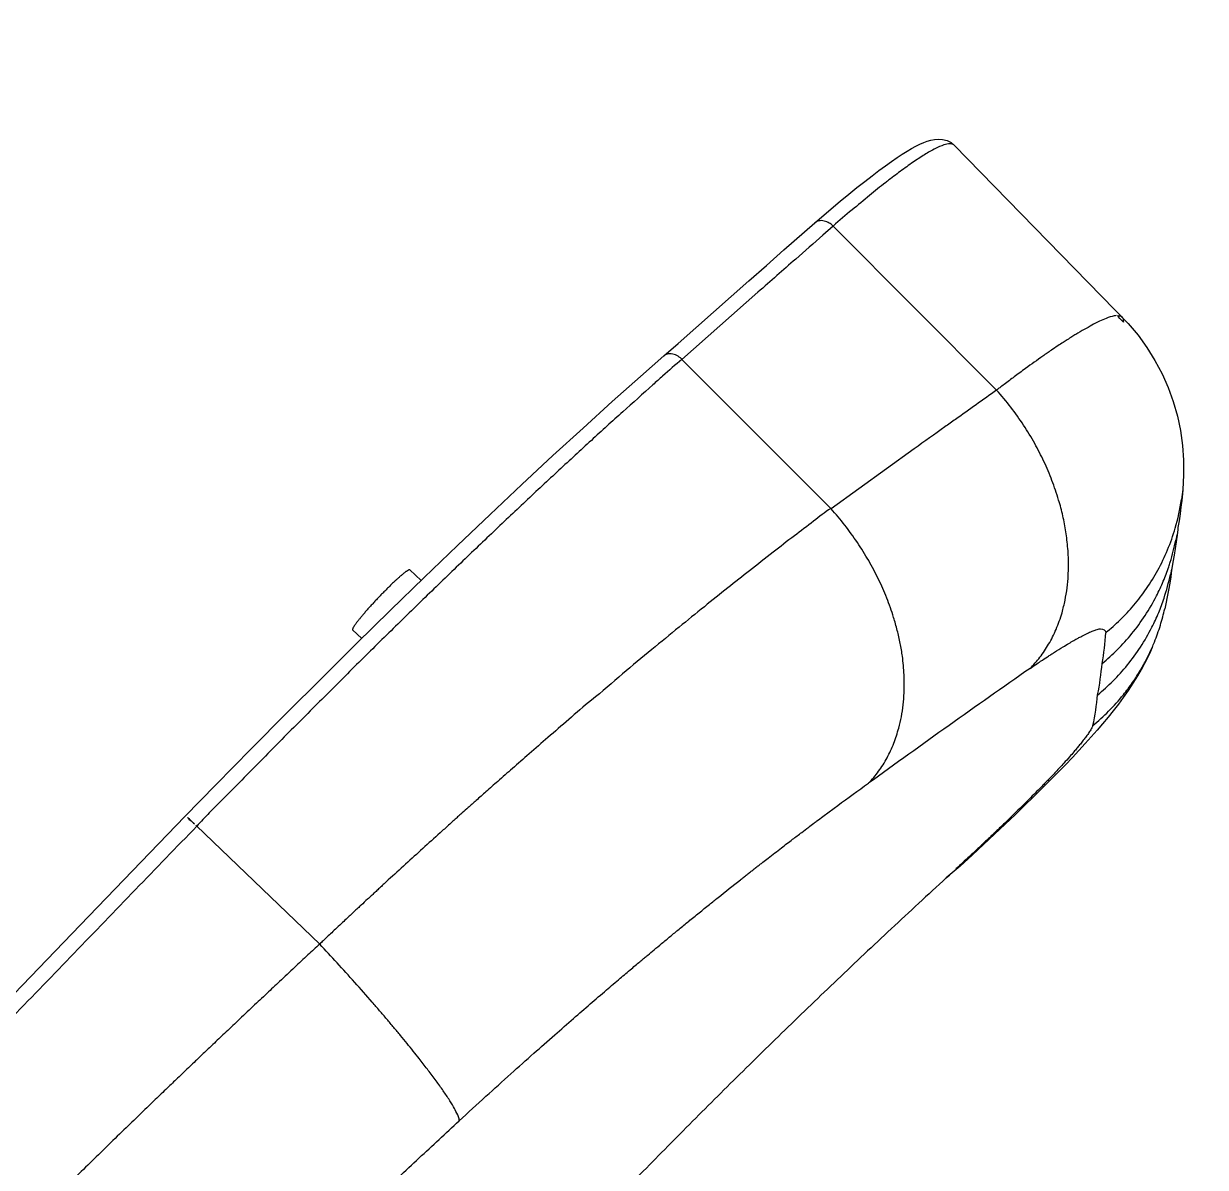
# Model space of a CAD drawing. Header units: millimetres. Extents: x 1145859089 to 1147511753, y -1047484727 to -1047247487.
# Drawn here: x 1146331192.7 to 1146331303.7, y -1047436727.8 to -1047436620.4 of the extents above; entities that cross this region are included whole.
import ezdxf
from ezdxf.xclip import XClip

# ---------------------------------------------------------------- set-up
doc = ezdxf.new("R2010")
doc.units = ezdxf.units.MM
doc.header["$LTSCALE"] = 100
doc.header["$MEASUREMENT"] = 0
doc.header["$XCLIPFRAME"] = 2
doc.linetypes.add('CENTERX2', pattern=[4, 2.5, -0.5, 0.5, -0.5])
doc.layers.get('0').update_dxf_attribs({"linetype": 'CONTINUOUS'})
for name, color, linetype in [('L-지중매입', 3, 'CENTERX2'), ('XREF', 135, 'CONTINUOUS'), ('단지배치도$0$W240910', 135, 'CONTINUOUS')]:
    doc.layers.add(name, color=color, linetype=linetype)

# ---------------------------------------------------------------- blocks, each defined once
blk = doc.blocks.new('단지배치도$0$zw$9902')
at = {"layer": '단지배치도$0$W240910', "linetype": 'ByBlock', "ltscale": 20}
for p, q in [((62603.93, -65262.13), (62604.27, -65262.03)), ((62604.27, -65262.03), (62604.61, -65261.96)), ((62604.61, -65261.96), (62604.97, -65261.93)), ((62604.97, -65261.93), (62605.37, -65261.96)), ((62605.37, -65261.96), (62605.79, -65262.07)), ((62605.79, -65262.07), (62606.16, -65262.27)), ((62601.58, -65263.35), (62602.04, -65263.06)), ((62602.04, -65263.06), (62602.46, -65262.81)), ((62602.46, -65262.81), (62602.86, -65262.6)), ((62602.86, -65262.6), (62603.24, -65262.41)), ((62603.24, -65262.41), (62603.59, -65262.26)), ((62603.59, -65262.26), (62603.93, -65262.13)), ((62606.16, -65262.27), (62606.46, -65262.51)), ((62606.45, -65262.51), (62606.44, -65262.5)), ((62606.46, -65262.51), (62606.45, -65262.51)), ((62606.45, -65262.51), (62622.8, -65279.26)), ((62599.99, -65264.44), (62600.56, -65264.04)), ((62600.56, -65264.04), (62601.09, -65263.67)), ((62601.09, -65263.67), (62601.58, -65263.35)), ((62598.05, -65265.91), (62598.74, -65265.38)), ((62598.74, -65265.38), (62599.39, -65264.89)), ((62599.39, -65264.89), (62599.99, -65264.44)), ((62596.55, -65267.11), (62597.32, -65266.49)), ((62597.32, -65266.49), (62598.05, -65265.91)), ((62595.74, -65267.78), (62596.55, -65267.11)), ((62593.99, -65269.27), (62594.89, -65268.5)), ((62594.89, -65268.5), (62595.74, -65267.78)), ((62590.47, -65272.35), (62593.38, -65269.79)), ((62593.38, -65269.79), (62593.99, -65269.27)), ((62595.09, -65270.11), (62594.13, -65270.95)), ((62595.09, -65270.11), (62595.05, -65270.07)), ((62610.44, -65285.51), (62595.09, -65270.11)), ((62588.82, -65273.8), (62590.47, -65272.35)), ((62587.17, -65275.25), (62588.82, -65273.8)), ((62585.51, -65276.71), (62587.17, -65275.25)), ((62588.03, -65276.31), (62580.89, -65282.62)), ((62583.85, -65278.18), (62585.51, -65276.71)), ((62582.19, -65279.65), (62583.85, -65278.18)), ((62580.52, -65281.12), (62582.19, -65279.65)), ((62622.8, -65279.26), (62623.72, -65280.35)), ((62623.72, -65280.35), (62624.56, -65281.51)), ((62579.18, -65282.3), (62580.52, -65281.12)), ((62624.56, -65281.51), (62625.31, -65282.72)), ((62576.99, -65284.22), (62579.19, -65282.29)), ((62580.89, -65282.62), (62580.85, -65282.58)), ((62594.86, -65296.62), (62580.89, -65282.62)), ((62625.31, -65282.72), (62625.97, -65283.97)), ((62574.34, -65286.58), (62576.99, -65284.22)), ((62625.97, -65283.97), (62626.54, -65285.26)), ((62626.54, -65285.26), (62627.02, -65286.59)), ((62571.6, -65289.07), (62574.34, -65286.58)), ((62627.02, -65286.59), (62627.41, -65287.94)), ((62627.41, -65287.94), (62627.7, -65289.31)), ((62568.77, -65291.66), (62571.6, -65289.07)), ((62627.7, -65289.31), (62627.89, -65290.7)), ((62627.89, -65290.7), (62627.99, -65292.09)), ((62565.86, -65294.37), (62568.77, -65291.66)), ((62602.7, -65291.02), (62594.9, -65296.66)), ((62627.99, -65292.09), (62628, -65293.48)), ((62628, -65293.48), (62627.91, -65294.85)), ((62562.87, -65297.18), (62565.86, -65294.37)), ((62627.91, -65294.85), (62627.8, -65295.78)), ((62627.88, -65295.25), (62627.82, -65295.86)), ((62627.91, -65294.85), (62627.88, -65295.25)), ((62627.75, -65296.49), (62627.66, -65297.12)), ((62627.82, -65295.86), (62627.75, -65296.49)), ((62559.81, -65300.09), (62562.87, -65297.18)), ((62594.86, -65296.62), (62594.9, -65296.66)), ((62627.66, -65297.12), (62627.57, -65297.77)), ((62627.44, -65298.59), (62627.38, -65299.13)), ((62627.47, -65298.42), (62627.44, -65298.59)), ((62627.57, -65297.77), (62627.47, -65298.42)), ((62627.29, -65299.75), (62627.2, -65300.38)), ((62627.35, -65299.09), (62627.26, -65299.59)), ((62627.38, -65299.13), (62627.29, -65299.75)), ((62556.7, -65303.09), (62559.81, -65300.09)), ((62627.2, -65300.38), (62627.1, -65301.02)), ((62626.95, -65301.87), (62626.87, -65302.43)), ((62626.99, -65301.67), (62626.95, -65301.87)), ((62627.1, -65301.02), (62626.99, -65301.67)), ((62553.53, -65306.17), (62556.7, -65303.09)), ((62556.4, -65303.38), (62555.35, -65302.38)), ((62626.79, -65303.03), (62626.69, -65303.65)), ((62626.86, -65302.33), (62626.76, -65302.83)), ((62626.87, -65302.43), (62626.79, -65303.03)), ((62626.58, -65304.28), (62626.46, -65304.92)), ((62626.69, -65303.65), (62626.58, -65304.28)), ((62626.46, -65304.92), (62626.32, -65305.57)), ((62550.31, -65309.33), (62553.53, -65306.17)), ((62626.32, -65305.57), (62626.22, -65306.04)), ((62550.82, -65308.83), (62549.97, -65308.02)), ((62547.06, -65312.55), (62550.31, -65309.33)), ((62625.04, -65309.68), (62624.88, -65310.04)), ((62624.5, -65310.83), (62624.1, -65311.6)), ((62624.88, -65310.04), (62624.5, -65310.83)), ((62624.1, -65311.6), (62623.67, -65312.34)), ((62543.77, -65315.84), (62547.06, -65312.55)), ((62623.23, -65313.04), (62622.79, -65313.72)), ((62623.67, -65312.34), (62623.23, -65313.04)), ((62622.79, -65313.72), (62622.33, -65314.37)), ((62621.87, -65315), (62621.39, -65315.62)), ((62622.33, -65314.37), (62621.87, -65315)), ((62540.45, -65319.19), (62543.77, -65315.84)), ((62620.9, -65316.23), (62620.39, -65316.84)), ((62621.39, -65315.62), (62620.9, -65316.23)), ((62619.87, -65317.45), (62619.33, -65318.07)), ((62620.39, -65316.84), (62619.87, -65317.45)), ((62618.76, -65318.69), (62618.17, -65319.34)), ((62619.33, -65318.07), (62618.76, -65318.69)), ((62537.12, -65322.58), (62540.45, -65319.19)), ((62618.17, -65319.34), (62617.55, -65320)), ((62616.9, -65320.68), (62616.21, -65321.39)), ((62617.55, -65320), (62616.9, -65320.68)), ((62616.21, -65321.39), (62615.48, -65322.13)), ((62534.22, -65325.56), (62537.12, -65322.58)), ((62614.71, -65322.9), (62613.91, -65323.69)), ((62615.48, -65322.13), (62614.71, -65322.9)), ((62613.91, -65323.69), (62613.06, -65324.52)), ((62536.63, -65325.09), (62536.51, -65325.21)), ((62613.06, -65324.52), (62612.17, -65325.38)), ((62524.37, -65335.76), (62534.22, -65325.56)), ((62546.88, -65337.52), (62535.3, -65326.41)), ((62611.23, -65326.28), (62610.25, -65327.21)), ((62612.17, -65325.38), (62611.23, -65326.28)), ((62610.25, -65327.21), (62609.22, -65328.18)), ((62609.22, -65328.18), (62608.14, -65329.18)), ((62608.14, -65329.18), (62607.02, -65330.22)), ((62607.02, -65330.22), (62605.71, -65331.31)), ((62514.03, -65346.48), (62524.37, -65335.76))]:
    blk.add_line(p, q, dxfattribs=at)
at = {"layer": '단지배치도$0$W240910'}
for radius in [11431.38, 11931.38]:
    blk.add_arc((57394.29, -57699.4), radius, 251.62775, 321.418131, dxfattribs=at)
at = {"layer": '단지배치도$0$W240910', "linetype": 'ByBlock', "ltscale": 20}
for centre, radius, start, end in [((62606.21, -65262.74), 0.338, 46.3448, 48.0521), ((62608.38, -65292.97), 19.62, 343.7145, 351.764), ((62607.97, -65295.88), 19.64, 342.8797, 349.0948), ((62607.53, -65298.85), 19.63, 341.6414, 348.2999), ((62597.79, -65306.93), 22.95, 349.3331, 356.5979), ((63157.91, -66093.16), 952.4, 124.85744, 125.97713), ((62596.06, -65309.28), 24.35, 348.5428, 355.5398), ((62594.38, -65311.67), 25.66, 348.0115, 354.5281), ((62598.31, -65385.26), 86.17, 135.8261, 136.9591), ((62421.6, -65129.86), 272.91, 312.4244, 312.6837)]:
    blk.add_arc(centre, radius, start, end, dxfattribs=at)
for points, knots in [([(62606.43, -65262.49), (62606.34, -65262.41), (62605.99, -65262.33), (62605.4, -65262.5), (62604.59, -65262.86), (62604.01, -65263.2), (62603.68, -65263.4)], [0, 0, 0, 0, 0.376096, 0.971572, 1.844149, 3.009592, 3.009592, 3.009592, 3.009592]), ([(62603.68, -65263.4), (62603.31, -65263.63), (62602.54, -65264.14), (62601.38, -65264.97), (62600.58, -65265.58), (62600.18, -65265.89)], [0, 0, 0, 0, 1.274645, 2.775474, 4.294705, 4.294705, 4.294705, 4.294705]), ([(62600.18, -65265.89), (62600.13, -65265.93), (62599.56, -65266.37), (62598.45, -65267.26), (62596.83, -65268.65), (62595.64, -65269.56), (62595.09, -65270.11)], [0, 0, 0, 0, 0.202088, 2.136432, 4.274933, 6.607429, 6.607429, 6.607429, 6.607429]), ([(62595.05, -65270.07), (62594.95, -65269.98), (62594.71, -65269.79), (62594.26, -65269.6), (62593.77, -65269.57), (62593.48, -65269.71), (62593.38, -65269.8)], [0, 0, 0, 0, 0.428054, 0.920694, 1.437951, 1.839812, 1.839812, 1.839812, 1.839812]), ([(62594.13, -65270.95), (62593.28, -65271.7), (62591.24, -65273.49), (62589.21, -65275.28), (62588.03, -65276.31)], [0, 0, 0, 0, 3.411404, 8.127212, 8.127212, 8.127212, 8.127212]), ([(62621.68, -65278.51), (62621.61, -65278.52), (62621.29, -65278.57), (62620.75, -65278.75), (62620.07, -65279.07), (62619.6, -65279.25), (62619.38, -65279.41)], [0, 0, 0, 0, 0.200238, 0.982482, 1.662417, 2.472537, 2.472537, 2.472537, 2.472537]), ([(62622.35, -65279.13), (62622.33, -65278.96), (62622.33, -65278.6), (62621.92, -65278.5), (62621.74, -65278.51), (62621.68, -65278.51)], [0, 0, 0, 0, 0.51352, 0.891261, 1.079278, 1.079278, 1.079278, 1.079278]), ([(62619.38, -65279.41), (62619.16, -65279.56), (62618.63, -65279.8), (62618.02, -65280.19), (62617.49, -65280.52), (62617.09, -65280.77), (62616.65, -65281.05), (62616.15, -65281.38), (62615.65, -65281.71), (62615.18, -65282.04), (62614.37, -65282.6), (62613.51, -65283.21), (62612.62, -65283.87), (62612.11, -65284.25), (62611.63, -65284.61), (62611.17, -65284.95), (62610.78, -65285.26), (62610.53, -65285.42), (62610.44, -65285.51)], [0, 0, 0, 0, 0.814221, 1.727787, 2.169406, 2.690485, 3.147914, 3.738755, 4.477409, 4.959155, 5.444648, 7.433823, 8.12702, 8.761155, 9.330599, 9.954311, 10.45742, 10.833595, 10.833595, 10.833595, 10.833595]), ([(62580.85, -65282.58), (62580.72, -65282.45), (62580.42, -65282.24), (62579.94, -65282.08), (62579.51, -65282.1), (62579.28, -65282.22), (62579.19, -65282.3)], [0, 0, 0, 0, 0.561036, 1.087799, 1.470561, 1.83116, 1.83116, 1.83116, 1.83116]), ([(62579.08, -65284.19), (62578.77, -65284.46), (62577.53, -65285.59), (62575.28, -65287.58), (62572.34, -65290.26), (62569.3, -65293.06), (62566.17, -65295.98), (62562.96, -65299.02), (62560.8, -65301.09), (62559.7, -65302.14)], [0, 0, 0, 0, 1.228946, 5.034856, 9.01158, 13.148913, 17.436202, 21.862382, 26.41601, 26.41601, 26.41601, 26.41601]), ([(62610.44, -65285.51), (62609.15, -65286.42), (62607.54, -65287.58), (62604.96, -65289.41), (62603.66, -65290.32), (62602.7, -65291.02)], [0, 0, 0, 0, 4.730131, 5.961451, 9.497691, 9.497691, 9.497691, 9.497691]), ([(62613.58, -65311.64), (62613.91, -65311.31), (62614.54, -65310.59), (62615.37, -65309.36), (62616.07, -65307.96), (62616.56, -65306.56), (62616.88, -65305.25), (62617.07, -65304.08), (62617.19, -65302.72), (62617.2, -65301.22), (62617.09, -65299.86), (62616.95, -65298.82), (62616.82, -65298.07), (62616.66, -65297.32), (62616.48, -65296.57), (62616.16, -65295.45), (62615.66, -65293.99), (62614.91, -65292.21), (62614.02, -65290.48), (62612.98, -65288.77), (62611.79, -65287.09), (62610.91, -65286.03), (62610.44, -65285.51)], [0, 0, 0, 0, 1.395271, 2.871666, 4.436703, 6.094644, 7.294543, 8.483246, 9.653968, 11.361205, 12.991094, 13.746964, 14.508727, 15.275402, 16.045955, 16.819304, 18.75707, 20.687046, 22.598719, 24.601919, 26.667066, 28.760612, 28.760612, 28.760612, 28.760612]), ([(62594.86, -65296.62), (62594.3, -65296.98), (62593.19, -65297.89), (62591.37, -65299.24), (62589.37, -65300.79), (62587.29, -65302.42), (62585.14, -65304.12), (62582.93, -65305.89), (62580.55, -65307.82), (62578, -65309.92), (62575.24, -65312.19), (62573.39, -65313.83), (62572.39, -65314.62)], [0, 0, 0, 0, 2.007168, 4.270289, 6.797857, 9.599927, 12.203458, 15.027252, 18.085568, 21.392554, 24.959446, 28.792334, 28.792334, 28.792334, 28.792334]), ([(62598.41, -65322.42), (62598.75, -65322.07), (62599.39, -65321.31), (62600.18, -65320.05), (62600.81, -65318.68), (62601.23, -65317.38), (62601.51, -65316.17), (62601.67, -65315.07), (62601.78, -65313.75), (62601.78, -65312.22), (62601.63, -65310.67), (62601.4, -65309.28), (62601.12, -65308.06), (62600.72, -65306.64), (62600.15, -65305.02), (62599.36, -65303.24), (62598.44, -65301.5), (62597.38, -65299.8), (62596.2, -65298.18), (62595.34, -65297.15), (62594.9, -65296.66)], [0, 0, 0, 0, 1.470171, 2.961514, 4.466241, 5.973496, 7.065801, 8.177635, 9.306352, 11.024073, 12.761591, 13.989418, 15.239323, 16.507267, 18.43261, 20.370779, 22.342268, 24.3485, 26.362403, 28.35546, 28.35546, 28.35546, 28.35546]), ([(62620.69, -65308.29), (62621.16, -65307.91), (62622.07, -65307.09), (62623.36, -65305.71), (62624.55, -65304.15), (62625.62, -65302.41), (62626.53, -65300.51), (62627.01, -65299.16), (62627.21, -65298.47)], [0, 0, 0, 0, 1.794384, 3.677601, 5.644707, 7.687721, 9.796919, 11.961869, 11.961869, 11.961869, 11.961869]), ([(62620.34, -65311.17), (62620.84, -65310.76), (62621.82, -65309.88), (62623.18, -65308.38), (62624.42, -65306.69), (62625.38, -65305.03), (62626.1, -65303.48), (62626.5, -65302.41), (62626.7, -65301.8), (62626.74, -65301.66)], [0, 0, 0, 0, 1.945454, 3.968289, 6.059366, 8.206691, 9.720459, 11.180431, 11.630612, 11.630612, 11.630612, 11.630612]), ([(62559.7, -65302.14), (62558.58, -65303.22), (62556.32, -65305.41), (62552.91, -65308.74), (62549.45, -65312.16), (62545.96, -65315.65), (62542.43, -65319.2), (62539.33, -65322.37), (62537.38, -65324.32), (62536.63, -65325.09)], [0, 0, 0, 0, 4.66908, 9.441718, 14.305543, 19.247942, 24.256087, 29.316974, 32.543097, 32.543097, 32.543097, 32.543097]), ([(62555.35, -65302.38), (62555.34, -65302.38), (62555.33, -65302.37), (62555.3, -65302.37), (62555.27, -65302.38), (62555.23, -65302.4), (62555.19, -65302.42), (62555.14, -65302.45), (62555.08, -65302.49), (62555.01, -65302.53), (62554.94, -65302.58), (62554.86, -65302.64), (62554.78, -65302.71), (62554.69, -65302.78), (62554.59, -65302.86), (62554.49, -65302.95), (62554.38, -65303.04), (62554.27, -65303.14), (62554.16, -65303.25), (62554.04, -65303.36), (62553.91, -65303.47), (62553.79, -65303.59), (62553.66, -65303.71), (62553.53, -65303.84), (62553.39, -65303.97), (62553.25, -65304.11), (62553.12, -65304.25), (62552.98, -65304.39), (62552.84, -65304.53), (62552.69, -65304.67), (62552.55, -65304.82), (62552.41, -65304.97), (62552.27, -65305.12), (62552.13, -65305.26), (62551.99, -65305.41), (62551.86, -65305.56), (62551.72, -65305.71), (62551.59, -65305.85), (62551.47, -65305.99), (62551.34, -65306.13), (62551.22, -65306.27), (62551.1, -65306.41), (62550.99, -65306.54), (62550.88, -65306.67), (62550.78, -65306.79), (62550.68, -65306.91), (62550.58, -65307.03), (62550.5, -65307.14), (62550.41, -65307.24), (62550.34, -65307.34), (62550.27, -65307.44), (62550.21, -65307.53), (62550.15, -65307.61), (62550.1, -65307.68), (62550.06, -65307.75), (62550.03, -65307.81), (62550, -65307.86), (62549.98, -65307.91), (62549.96, -65307.95), (62549.96, -65307.98), (62549.96, -65308.01), (62549.96, -65308.02), (62549.97, -65308.02)], [0, 0, 0, 0, 0.018561, 0.042451, 0.074393, 0.115463, 0.166154, 0.226583, 0.296753, 0.376522, 0.465781, 0.564403, 0.672104, 0.7886, 0.913526, 1.046702, 1.18776, 1.336295, 1.491822, 1.65401, 1.822463, 1.996665, 2.176126, 2.360379, 2.548944, 2.741325, 2.937001, 3.135417, 3.336262, 3.538718, 3.74223, 3.946242, 4.1502, 4.353578, 4.555852, 4.756504, 4.95475, 5.150318, 5.342677, 5.531267, 5.71554, 5.895, 6.069176, 6.237611, 6.399827, 6.555396, 6.703944, 6.845001, 6.97818, 7.103118, 7.219623, 7.32733, 7.425959, 7.515229, 7.595008, 7.665183, 7.725615, 7.776306, 7.817376, 7.849323, 7.873223, 7.891797, 7.891797, 7.891797, 7.891797]), ([(62619.93, -65314.12), (62620.43, -65313.71), (62621.41, -65312.82), (62622.76, -65311.32), (62623.99, -65309.64), (62624.95, -65307.97), (62625.67, -65306.43), (62626.02, -65305.5), (62626.17, -65305.04)], [0, 0, 0, 0, 1.942643, 3.962289, 6.04985, 8.193407, 9.704809, 11.162461, 11.162461, 11.162461, 11.162461]), ([(62625.04, -65309.68), (62625.12, -65309.51), (62625.3, -65309.08), (62625.56, -65308.38), (62625.82, -65307.6), (62626.04, -65306.82), (62626.17, -65306.3), (62626.22, -65306.04)], [0, 0, 0, 0, 0.55698, 1.39492, 2.224765, 3.045726, 3.824493, 3.824493, 3.824493, 3.824493]), ([(62613.58, -65311.64), (62613.74, -65311.52), (62614.08, -65311.3), (62614.62, -65310.93), (62615.11, -65310.61), (62615.54, -65310.33), (62616.02, -65310.02), (62616.58, -65309.67), (62617.19, -65309.31), (62617.66, -65309.03), (62618.06, -65308.81), (62618.49, -65308.58), (62618.92, -65308.37), (62619.37, -65308.16), (62619.79, -65308.02), (62620.22, -65307.82), (62620.71, -65308.08), (62620.69, -65308.29)], [0, 0, 0, 0, 0.606546, 1.202414, 1.967108, 2.357632, 2.743085, 3.695281, 4.327536, 4.869633, 5.33042, 5.718659, 6.31052, 6.792957, 7.187909, 7.631431, 8.247932, 8.247932, 8.247932, 8.247932]), ([(62619.48, -65317), (62620, -65316.58), (62621, -65315.67), (62622.23, -65314.3), (62623.21, -65312.99), (62623.94, -65311.85), (62624.5, -65310.83), (62624.85, -65310.11), (62625, -65309.76), (62625.04, -65309.68)], [0, 0, 0, 0, 1.991712, 4.063991, 5.51776, 6.879508, 8.139839, 8.991274, 9.279502, 9.279502, 9.279502, 9.279502]), ([(62572.39, -65314.62), (62571.66, -65315.2), (62570.32, -65316.4), (62568.36, -65318.07), (62566.6, -65319.61), (62565.03, -65320.98), (62563.68, -65322.17), (62562.55, -65323.17), (62561.62, -65323.99), (62560.88, -65324.65), (62560.35, -65325.13), (62559.97, -65325.46), (62559.68, -65325.73), (62559.35, -65326.02), (62558.85, -65326.48), (62557.9, -65327.33), (62556.01, -65329.04), (62554.27, -65330.63), (62552.94, -65331.85), (62552.58, -65332.19), (62552.25, -65332.5), (62551.94, -65332.78), (62551.65, -65333.05), (62551.26, -65333.41), (62550.86, -65333.78), (62550.44, -65334.17), (62550.13, -65334.46), (62549.79, -65334.77), (62549.44, -65335.11), (62548.99, -65335.53), (62548.5, -65335.99), (62548.02, -65336.44), (62547.59, -65336.84), (62547.22, -65337.2), (62546.98, -65337.42), (62546.88, -65337.52)], [0, 0, 0, 0, 2.807418, 5.386618, 7.724663, 9.811706, 11.640196, 13.114333, 14.352197, 15.350739, 16.107602, 16.477035, 16.872965, 17.278441, 17.819814, 18.905032, 21.084843, 25.476331, 25.99701, 26.486022, 26.943279, 27.368708, 27.762249, 28.123852, 28.961465, 29.367704, 29.874654, 30.239592, 30.728325, 31.342079, 32.080871, 32.739011, 33.326484, 33.843293, 34.289438, 34.289438, 34.289438, 34.289438]), ([(62619.48, -65317), (62619.43, -65317.14), (62619.28, -65317.39), (62619.05, -65317.76), (62618.79, -65318.11), (62618.51, -65318.48), (62618.24, -65318.82), (62617.97, -65319.15), (62617.65, -65319.52), (62617.25, -65319.99), (62616.81, -65320.48), (62616.38, -65320.94), (62616.01, -65321.34), (62615.66, -65321.71), (62615.33, -65322.06), (62615.01, -65322.38), (62614.69, -65322.72), (62614.28, -65323.13), (62613.75, -65323.66), (62613.12, -65324.29), (62612.46, -65324.94), (62611.85, -65325.53), (62611.34, -65326.03), (62611.02, -65326.33), (62610.88, -65326.47)], [0, 0, 0, 0, 0.449461, 0.850824, 1.317314, 1.770766, 2.221332, 2.628624, 3.06847, 3.6752, 4.478128, 5.035271, 5.574932, 6.092873, 6.583845, 7.017675, 7.448697, 7.985439, 8.754373, 9.688406, 10.667937, 11.525213, 12.247321, 12.824378, 12.824378, 12.824378, 12.824378]), ([(62559.97, -65354.13), (62560.8, -65353.35), (62562.42, -65351.88), (62564.76, -65349.76), (62566.91, -65347.84), (62568.87, -65346.11), (62570.64, -65344.56), (62572.26, -65343.16), (62573.72, -65341.9), (62575.01, -65340.8), (62575.95, -65340.01), (62576.6, -65339.46), (62577.01, -65339.12), (62577.36, -65338.83), (62577.77, -65338.48), (62578.31, -65338.03), (62579.02, -65337.44), (62579.8, -65336.8), (62580.65, -65336.1), (62581.55, -65335.37), (62582.5, -65334.59), (62583.42, -65333.85), (62584.71, -65332.81), (62585.78, -65331.96), (62586.69, -65331.24), (62587.01, -65330.99), (62587.31, -65330.75), (62587.61, -65330.52), (62587.91, -65330.28), (62588.2, -65330.06), (62588.56, -65329.78), (62589.23, -65329.26), (62590.16, -65328.54), (62591.21, -65327.74), (62592.07, -65327.09), (62592.73, -65326.59), (62593.21, -65326.23), (62593.65, -65325.9), (62594.09, -65325.57), (62594.59, -65325.2), (62595.06, -65324.85), (62596.33, -65323.92), (62597.44, -65323.11), (62598.41, -65322.42)], [0, 0, 0, 0, 3.416992, 6.573465, 9.460997, 12.075828, 14.41956, 16.496461, 18.511994, 20.205983, 21.584774, 22.206049, 22.736068, 23.175567, 23.592105, 24.354964, 25.275877, 26.351726, 27.403354, 28.564594, 29.831667, 31.089677, 32.113406, 34.796955, 35.199651, 35.595857, 35.985637, 36.369052, 36.746168, 37.117048, 37.481756, 38.092837, 39.677673, 41.000488, 42.072208, 42.90145, 43.494809, 43.857033, 44.55747, 45.144034, 45.726184, 46.303786, 49.860086, 49.860086, 49.860086, 49.860086]), ([(62535.34, -65326.45), (62531.49, -65330.42), (62523.8, -65338.39), (62512.27, -65350.35), (62500.76, -65362.36), (62493.09, -65370.38), (62489.27, -65374.39)], [0, 0, 0, 0, 16.59581, 33.214361, 49.848484, 66.491004, 66.491004, 66.491004, 66.491004]), ([(62535.12, -65326.24), (62535.06, -65326.19), (62534.88, -65326.02), (62534.67, -65325.88), (62534.24, -65325.41), (62534.22, -65325.56)], [0, 0, 0, 0, 0.230928, 0.687032, 1.135118, 1.135118, 1.135118, 1.135118]), ([(62610.88, -65326.47), (62610.77, -65326.57), (62610.55, -65326.79), (62610.2, -65327.12), (62609.85, -65327.45), (62609.49, -65327.79), (62609.13, -65328.13), (62608.76, -65328.48), (62608.08, -65329.12), (62607.36, -65329.79), (62606.77, -65330.33), (62606.62, -65330.47)], [0, 0, 0, 0, 0.462828, 0.942129, 1.427901, 1.919964, 2.418013, 2.921646, 3.430396, 5.239729, 5.851837, 5.851837, 5.851837, 5.851837]), ([(62605.71, -65331.31), (62603.98, -65332.9), (62600.56, -65336.06), (62595.51, -65340.83), (62590.57, -65345.58), (62585.74, -65350.31), (62581.02, -65355.02), (62576.42, -65359.7), (62571.93, -65364.34), (62567.59, -65368.93), (62563.38, -65373.46), (62559.33, -65377.9), (62555.44, -65382.26), (62551.71, -65386.52), (62548.49, -65390.27), (62546.53, -65392.6), (62545.74, -65393.53)], [0, 0, 0, 0, 7.037873, 13.980096, 20.830458, 27.591934, 34.262869, 40.835246, 47.294975, 53.623975, 59.80354, 65.818237, 71.659371, 77.32677, 82.827405, 86.473004, 86.473004, 86.473004, 86.473004]), ([(62546.88, -65337.52), (62546.51, -65337.86), (62545.72, -65338.59), (62544.46, -65339.77), (62543.18, -65340.97), (62541.87, -65342.2), (62540.56, -65343.43), (62539.23, -65344.68), (62537.98, -65345.87), (62536.91, -65346.89), (62536, -65347.75), (62535.27, -65348.44), (62534.68, -65349.02), (62534.11, -65349.56), (62533.41, -65350.23), (62532.5, -65351.1), (62531.38, -65352.18), (62530.09, -65353.43), (62528.63, -65354.84), (62527.08, -65356.34), (62525.47, -65357.91), (62524.16, -65359.2), (62523.22, -65360.12), (62522.73, -65360.6), (62522.39, -65360.93), (62522.07, -65361.25), (62521.75, -65361.57), (62521, -65362.31), (62519.77, -65363.52), (62518.03, -65365.25), (62516.04, -65367.23), (62513.8, -65369.48), (62511.29, -65372.02), (62508.6, -65374.75), (62505.72, -65377.7), (62502.66, -65380.84), (62500.59, -65383.04), (62499.5, -65384.15)], [0, 0, 0, 0, 1.500995, 3.221361, 5.161397, 6.791019, 8.595113, 10.55132, 12.272613, 13.758669, 15.009206, 16.023981, 16.769912, 17.497226, 18.370265, 19.692329, 21.250869, 23.04618, 25.078597, 27.348483, 29.501923, 31.833292, 32.876174, 33.438999, 33.873931, 34.319103, 34.774516, 35.240174, 37.485988, 39.943773, 42.613761, 45.905682, 49.472119, 53.313188, 57.428857, 61.818901, 66.482864, 66.482864, 66.482864, 66.482864]), ([(62559.97, -65354.13), (62559.98, -65353.87), (62559.76, -65353.42), (62559.42, -65352.75), (62558.96, -65352.01), (62558.38, -65351.16), (62557.71, -65350.22), (62556.98, -65349.25), (62556.29, -65348.37), (62555.66, -65347.57), (62555.07, -65346.85), (62554.46, -65346.11), (62553.83, -65345.35), (62553.17, -65344.57), (62552.5, -65343.78), (62551.5, -65342.63), (62550.17, -65341.12), (62548.52, -65339.3), (62547.42, -65338.11), (62546.88, -65337.52)], [0, 0, 0, 0, 0.764557, 1.42128, 2.300817, 3.355613, 4.51682, 5.742209, 6.992266, 7.879356, 8.806126, 9.768334, 10.761383, 11.780371, 12.820142, 13.875349, 16.366719, 18.843021, 21.239993, 21.239993, 21.239993, 21.239993]), ([(62471.67, -65446.31), (62472.91, -65444.85), (62475.44, -65441.88), (62479.33, -65437.37), (62483.36, -65432.75), (62487.54, -65428.02), (62490.69, -65424.49), (62492.84, -65422.1), (62493.94, -65420.89), (62495.09, -65419.62), (62496.21, -65418.38), (62497.31, -65417.18), (62498.98, -65415.36), (62501.15, -65413), (62503.78, -65410.16), (62506.22, -65407.54), (62508.48, -65405.14), (62510.42, -65403.09), (62512.06, -65401.36), (62513.42, -65399.93), (62514.73, -65398.56), (62516.07, -65397.17), (62517.66, -65395.52), (62519.54, -65393.58), (62521.76, -65391.3), (62524.18, -65388.83), (62526.82, -65386.16), (62529.76, -65383.19), (62533.04, -65379.92), (62535.63, -65377.37), (62537.32, -65375.71), (62538.02, -65375.02), (62538.69, -65374.36), (62539.36, -65373.71), (62541.2, -65371.91), (62544.18, -65369.02), (62548.29, -65365.09), (62552.29, -65361.29), (62556.16, -65357.65), (62558.71, -65355.29), (62559.97, -65354.13)], [0, 0, 0, 0, 5.754772, 11.701837, 17.842698, 24.178414, 30.614069, 32.056733, 33.806246, 35.517577, 37.190653, 38.825407, 40.421773, 44.579899, 48.450932, 52.033955, 55.328249, 58.333272, 60.491174, 62.470126, 64.282682, 66.177217, 68.248546, 71.140295, 74.317893, 77.780853, 81.528517, 85.560038, 90.32131, 95.423109, 96.473352, 97.420829, 98.363515, 99.30141, 100.234513, 106.0602, 111.773038, 117.287196, 122.603733, 127.723968, 127.723968, 127.723968, 127.723968])]:
    blk.add_open_spline(points, degree=3, knots=knots, dxfattribs=at)
for points in [[(62580.89, -65282.62), (62580.27, -65283.13), (62579.67, -65283.65), (62579.08, -65284.19)], [(62535.3, -65326.41), (62535.24, -65326.35), (62535.18, -65326.3), (62535.12, -65326.24)]]:
    blk.add_open_spline(points, degree=3, dxfattribs=at)
blk = doc.blocks.new('단지배치도')
blk.add_blockref('단지배치도$0$zw$9902', (141034.19, 142437.16))

msp = doc.modelspace()

# ---------------------------------------------------------------- linework, layer by layer
at = {"layer": 'L-지중매입', "ltscale": 2}
msp.add_arc((1146292364.149594, -1047402174.186541, 0), 45716.750817, 303.4822833292, 333.0437788935, dxfattribs=at)

# ---------------------------------------------------------------- block references
at = {"layer": 'XREF'}
ref = msp.add_blockref('단지배치도', (1146127639.433663, -1047513806.462535), dxfattribs=at)
XClip(ref).set_block_clipping_path([(72982.4064819524, 34919.7593965298), (360382.4067475507, 255319.7593436697)])

doc.saveas('drawing.dxf')
